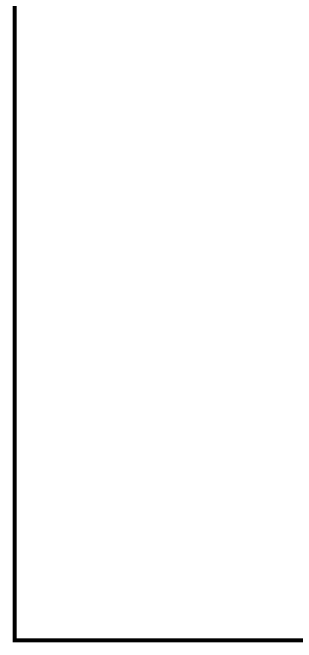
# Model space of a CAD drawing. Header units: millimetres. Extents: x 2114 to 3655, y 1444 to 2745.
# Drawn here: x 3554.6 to 3578.6, y 1849.2 to 1902.5 of the extents above; entities that cross this region are included whole.
import ezdxf

# ---------------------------------------------------------------- set-up
doc = ezdxf.new("R2010")
doc.units = ezdxf.units.MM
doc.set_wipeout_variables(frame=1)
doc.layers.add('key-t', color=7, linetype='Continuous')

msp = doc.modelspace()

# ---------------------------------------------------------------- wipeouts: each hides what was drawn before it
at = {"color": 7, "true_color": 0xffffff}
msp.add_wipeout([(3655.222, 1980.336), (3655.222, 1849.359), (3554.745, 1849.359), (3554.745, 1980.336), (3655.222, 1980.336), (3655.222, 1987.939), (3628.27, 1987.939), (3616.271, 1980.336)], dxfattribs=at)

# ---------------------------------------------------------------- next in the draw order: linework, layer by layer
at = {"layer": 'key-t', "linetype": 'Continuous', "const_width": 0.357}
msp.add_lwpolyline([(3655.222, 1980.336), (3655.222, 1849.359), (3554.745, 1849.359), (3554.745, 1980.336), (3655.222, 1980.336), (3655.222, 1987.939), (3628.27, 1987.939), (3616.271, 1980.336)], dxfattribs=at)

# ---------------------------------------------------------------- next in the draw order: wipeouts: each hides what was drawn before it
at = {"color": 7, "true_color": 0xffffff}
msp.add_wipeout([(3655.222, 1980.336), (3655.222, 1849.359), (3554.745, 1849.359), (3554.745, 1980.336), (3655.222, 1980.336), (3655.222, 1987.939), (3628.27, 1987.939), (3616.271, 1980.336)], dxfattribs=at)

# ---------------------------------------------------------------- next in the draw order: linework, layer by layer
at = {"layer": 'key-t', "linetype": 'Continuous', "const_width": 0.357}
msp.add_lwpolyline([(3655.222, 1980.336), (3655.222, 1849.359), (3554.745, 1849.359), (3554.745, 1980.336), (3655.222, 1980.336), (3655.222, 1987.939), (3628.27, 1987.939), (3616.271, 1980.336)], dxfattribs=at)

doc.saveas('drawing.dxf')
